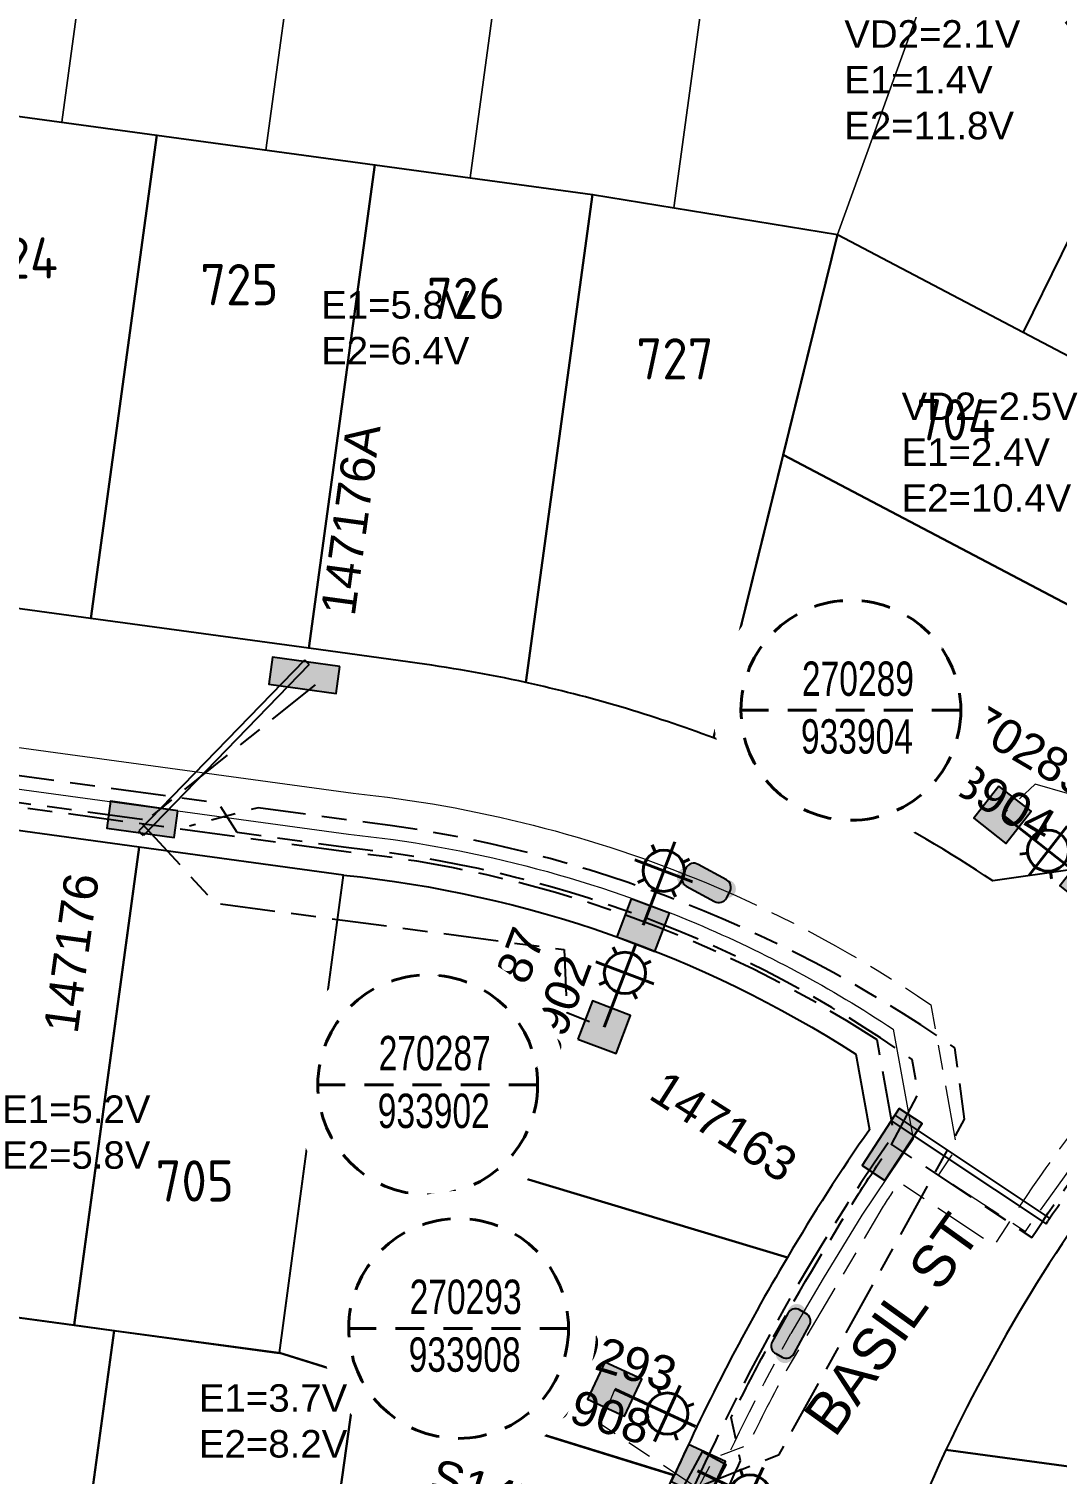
# Model space of a CAD drawing. Header units: metres. Extents: x 281818 to 283900, y 6133059 to 6135046.
# Drawn here: x 282135.1 to 282209.9, y 6134364.5 to 6134469.6 of the extents above; entities that cross this region are included whole.
import ezdxf
from ezdxf.enums import TextEntityAlignment as Align

# ---------------------------------------------------------------- set-up
doc = ezdxf.new("R2010")
doc.units = ezdxf.units.M
doc.linetypes.add('Cable Exist UG', pattern=[8.2, 4, -1.2, 1.8, -1.2])
doc.linetypes.add('Dash', pattern=[5, 3, -2])
doc.layers.get('0').update_dxf_attribs({"color": 6})
for name, color, linetype in [('_User Stage 5 Columns', 255, 'Continuous'), ('_User Stage 5 HV', 255, 'Continuous'), ('_User Stage 5 Lanterns', 255, 'Continuous'), ('_User Stage 5 LV', 255, 'Continuous'), ('_User Stage 5 Pillars', 7, 'Continuous'), ('_User Stage 5 Site Plan', 255, 'Continuous'), ('_User Stage 5 Trench', 255, 'Continuous'), ('_User Stage 6 Site Plan', 7, 'Continuous'), ('_User Stage 7 Columns', 255, 'Continuous'), ('_User Stage 7 Lanterns', 255, 'Continuous'), ('_User Stage 7 LV', 255, 'Continuous'), ('_User Stage 7 Site Plan', 7, 'Continuous'), ('_User Steg 7 Trench', 255, 'Continuous'), ('_User VD', 7, 'Continuous'), ('Equip_SP_HV_NEW', 2, 'Continuous'), ('Mains_HV_NEW_U72', 2, 'Continuous'), ('Notes_LV_MISC', 7, 'Continuous'), ('Notes_SP_MISC', 7, 'Continuous')]:
    doc.layers.add(name, color=color, linetype=linetype)
doc.layers.add('Cadastre Developer_SP_NEW', color=2, linetype='Continuous', lineweight=5)
doc.styles.add('COLUMN_LABEL', font='arial.ttf')
doc.styles.add('iecARIAL', font='arial.ttf', dxfattribs={"height": 2})
doc.styles.add('LotNum', font='isocp.shx', dxfattribs={"height": 1.8})
doc.styles.add('POLE_LABEL', font='arial.ttf')
doc.styles.get("Standard").update_dxf_attribs({"font": 'arial.ttf'})
doc.linetypes.add('Cable New UG', pattern='A,7,-0.25,["x",Standard,S=2,R=0,X=0.2,Y=-0.8],-2.1', length=9.35)

# ---------------------------------------------------------------- blocks, each defined once
blk = doc.blocks.new('*U127')
blk.add_hatch(color=256).paths.add_polyline_path([(-2.475, 3), (-2.475, 1.02), (2.475, 1.02), (2.475, 3)])
blk.add_lwpolyline([(-2.475, 1.02), (2.475, 1.02), (2.475, 3), (-2.475, 3)], close=True)
at = {"style": 'iecARIAL', "flags": 8}
blk.add_attdef('ASSET_NUM', (1.5, 3.5), '', height=2.5, dxfattribs=at)
for tag, p, flags in [('OWNED_BY', (0, -0.2), 9), ('STATE', (0, -0.4), 9), ('SUPPORT_TYPE', (0, -0.6), 9), ('USAGE', (0, -0.8), 9), ('LEGEND', (0, -1), 9), ('LOCATION', (0, -1.2), 9), ('STREETNAME', (0, -1.8), 9), ('SUBURB', (0, -2), 1), ('NOTES', (0, -1.4), 9), ('PARENT', (0, -1.6), 9)]:
    blk.add_attdef(tag, p, '', height=0.2, dxfattribs=dict(flags=flags))
blk = doc.blocks.new('COLUMN_EXT')
blk.add_hatch(color=256).paths.add_polyline_path([(-1.49, 1.48), (-1.49, -1.49), (1.48, -1.49), (1.48, 1.48)])
blk.add_lwpolyline([(-1.49, -1.49), (1.48, -1.49), (1.48, 1.48), (-1.49, 1.48)], close=True)
for tag, height, style, flags, p in [('ASSET_NUM', 2.5, 'COLUMN_LABEL', 8, (2, 2)), ('STRUCTURE_PLANT_NUMBER', 0.2, 'POLE_LABEL', 9, (1.81, 0.03)), ('STREET_CODE', 0.2, 'COLUMN_LABEL', 9, (1.81, -0.2))]:
    blk.add_attdef(tag, text='', height=height, dxfattribs=dict(style=style, flags=flags)).set_placement(p, align=Align.MIDDLE_LEFT)
at = {"flags": 9}
for tag, p in [('COLUMN_TYPE', (1.81, -0.4)), ('OWNED_BY', (1.81, -0.6)), ('STATE', (1.81, -0.8)), ('USAGE', (1.81, -1)), ('STREETNAME', (1.81, -1.6)), ('SUBURB', (1.81, -1.8)), ('LEGEND', (1.81, -1.2)), ('LOCATION', (1.81, -1.4)), ('NOTES', (1.81, -2))]:
    blk.add_attdef(tag, text='', height=0.2, dxfattribs=at).set_placement(p, align=Align.MIDDLE_LEFT)
at = {"flags": 1}
blk.add_attdef('Z', (1.81, -2.35), '', height=0.2, dxfattribs=at)
blk = doc.blocks.new('SL_LANTERN_EXT')
at = {"lineweight": 40}
for p, q in [((0, 1.97), (0, 6.47)), ((-1.46, 5.68), (-1.06, 5.28)), ((1.46, 5.68), (1.06, 5.28)), ((-2.25, 4.22), (2.25, 4.22)), ((-1.46, 2.76), (-1.06, 3.16)), ((1.46, 2.76), (1.06, 3.16)), ((0, 0), (0, 2.72))]:
    blk.add_line(p, q, dxfattribs=at)
blk.add_circle((0, 4.22), 1.5, dxfattribs=at)
at = {"style": 'iecARIAL', "flags": 8}
blk.add_attdef('ASSET_NUM', (1.5, 1.5), '', height=2.5, dxfattribs=at)
for tag, p, height, flags in [('CONSTRUCTED_VOLTAGE', (0.98, -0.65), 0.2, 9), ('CONTROL_TYPE', (0.98, -0.85), 0.2, 9), ('LANTERN_PURPOSE', (0.98, -1.05), 0.2, 9), ('LNUMBER', (2.18, -3.25), 2.5, 8), ('OPERATING_VOLTAGE', (0.98, -1.65), 0.2, 9), ('ORIENTATION', (0.98, -1.85), 0.2, 9), ('OWNED_BY', (0.98, -2.05), 0.2, 9), ('STATE', (0.98, -2.25), 0.2, 9), ('LANTERN_TYPE', (0.98, -1.25), 0.2, 9), ('NO_PHASES', (0.98, -1.45), 0.2, 9), ('USAGE', (0.98, -2.45), 0.2, 9), ('CEXIST', (0.98, -2.65), 0.2, 9), ('CNEW', (0.98, -2.85), 0.2, 9), ('CNUMBER', (0.98, -3.05), 0.2, 9), ('CREMOVE', (0.98, -3.25), 0.2, 9), ('CREPLACE', (0.98, -3.45), 0.2, 9), ('LKINGHEIGHT', (0.98, -3.65), 0.2, 9), ('LBRACKET', (0.98, -3.85), 0.2, 9), ('LBRACKETVOCAB', (0.98, -4.05), 0.2, 9), ('LCATEGORY', (0.98, -4.25), 0.2, 9), ('LCHARGE1', (0.98, -4.45), 0.2, 9), ('LCHARGE1PERCENT', (0.98, -4.65), 0.2, 9), ('LCHARGE2', (0.98, -4.85), 0.2, 9), ('LCHARGE2PERCENT', (0.98, -5.05), 0.2, 9), ('LCHARGE3', (0.98, -5.25), 0.2, 9), ('LCHARGE3PERCENT', (0.98, -5.45), 0.2, 9), ('LEXIST', (0.98, -5.65), 0.2, 9), ('LLAMP', (0.98, -5.85), 0.2, 9), ('LLAMPVOCAB', (0.98, -6.05), 0.2, 9), ('LMAST', (0.98, -6.25), 0.2, 9), ('LMASTVOCAB', (0.98, -6.45), 0.2, 9), ('LNEW', (0.98, -6.65), 0.2, 9), ('LANTNUMBER', (0.98, -6.85), 0.2, 9), ('LOUTREACH', (0.98, -7.25), 0.2, 9), ('LOUTREACHVOCAB', (0.98, -7.45), 0.2, 9), ('LRATECODE', (0.98, -7.65), 0.2, 9), ('LREMOVE', (0.98, -7.85), 0.2, 9), ('LREPLACE', (0.98, -8.05), 0.2, 9), ('LTYPE', (0.98, -8.25), 0.2, 9), ('LTYPEVOCAB', (0.98, -8.45), 0.2, 9), ('STREETNAME', (0.98, -9.25), 0.2, 9), ('SUBURB', (0.98, -9.45), 0.2, 1), ('LEGEND', (0.98, -8.65), 0.2, 9), ('LOCATION', (0.98, -8.85), 0.2, 9), ('NOTES', (0.98, -9.05), 0.2, 9)]:
    blk.add_attdef(tag, p, '', height=height, dxfattribs=dict(flags=flags))
blk = doc.blocks.new('HV_STJ_NEW')
blk.add_hatch(color=256).paths.add_polyline_path([(-0.586, 0.451, 0.414214), (-0.906, 0.131, 1.036514), (-0.586, -0.451), (0.586, -0.451, 0.414214), (0.906, -0.131, 1.036514), (0.586, 0.451)])
blk.add_lwpolyline([(-0.906, 0.131), (-0.906, -0.131, 0.414214), (-0.586, -0.451), (0.586, -0.451, 0.414214), (0.906, -0.131), (0.906, 0.131, 0.414214), (0.586, 0.451), (-0.586, 0.451, 0.414214)], format="xyb", close=True)
for tag, flags, p in [('ORIENTATION', 9, (1.5, 0)), ('USAGE', 9, (1.5, -0.2)), ('LEGEND', 9, (1.5, -0.4)), ('NOTES', 9, (1.5, -0.6)), ('OWNED_BY', 9, (1.5, -0.8)), ('OPERATED_BY', 9, (1.5, -1)), ('TYPE', 9, (1.5, -1.4)), ('OPERATING_VOLTAGE', 9, (1.5, -1.6)), ('MAINTAINED_BY', 9, (1.5, -1.2)), ('Z', 1, (1.5, -2.2)), ('CONSTRUCTED_VOLTAGE', 9, (1.5, -1.8)), ('NUMBER_OF_PHASES', 9, (1.5, -2))]:
    blk.add_attdef(tag, text='', height=0.2, dxfattribs=dict(flags=flags)).set_placement(p, align=Align.MIDDLE_LEFT)
blk = doc.blocks.new('SLANTERN_NUM_EXT')
blk.add_wipeout([(-0.31, 10), (-0.94, 9.96), (-1.57, 9.88), (-2.18, 9.76), (-2.79, 9.61), (-3.39, 9.41), (-3.97, 9.18), (-4.54, 8.91), (-5.09, 8.61), (-5.62, 8.27), (-6.13, 7.91), (-6.62, 7.5), (-7.07, 7.07), (-7.5, 6.62), (-7.91, 6.13), (-8.27, 5.62), (-8.61, 5.09), (-8.91, 4.54), (-9.18, 3.97), (-9.41, 3.39), (-9.61, 2.79), (-9.76, 2.18), (-9.88, 1.57), (-9.96, 0.94), (-10, 0.31), (-10, -0.31), (-9.96, -0.94), (-9.88, -1.57), (-9.76, -2.18), (-9.61, -2.79), (-9.41, -3.39), (-9.18, -3.97), (-8.91, -4.54), (-8.61, -5.09), (-8.27, -5.62), (-7.91, -6.13), (-7.5, -6.62), (-7.07, -7.07), (-6.62, -7.5), (-6.13, -7.91), (-5.62, -8.27), (-5.09, -8.61), (-4.54, -8.91), (-3.97, -9.18), (-3.39, -9.41), (-2.79, -9.61), (-2.18, -9.76), (-1.57, -9.88), (-0.94, -9.96), (-0.31, -10), (0.31, -10), (0.94, -9.96), (1.57, -9.88), (2.18, -9.76), (2.79, -9.61), (3.39, -9.41), (3.97, -9.18), (4.54, -8.91), (5.09, -8.61), (5.62, -8.27), (6.13, -7.91), (6.62, -7.5), (7.07, -7.07), (7.5, -6.62), (7.91, -6.13), (8.27, -5.62), (8.61, -5.09), (8.91, -4.54), (9.18, -3.97), (9.41, -3.39), (9.61, -2.79), (9.76, -2.18), (9.88, -1.57), (9.96, -0.94), (10, -0.31), (10, 0.31), (9.96, 0.94), (9.88, 1.57), (9.76, 2.18), (9.61, 2.79), (9.41, 3.39), (9.18, 3.97), (8.91, 4.54), (8.61, 5.09), (8.27, 5.62), (7.91, 6.13), (7.5, 6.62), (7.07, 7.07), (6.62, 7.5), (6.13, 7.91), (5.62, 8.27), (5.09, 8.61), (4.54, 8.91), (3.97, 9.18), (3.39, 9.41), (2.79, 9.61), (2.18, 9.76), (1.57, 9.88), (0.94, 9.96), (0.31, 10)])
at = {"linetype": 'Dash', "lineweight": 40, "ltscale": 0.7}
blk.add_line((8, 0), (-8, 0), dxfattribs=at)
blk.add_circle((0, 0), 8, dxfattribs=at)
at = {"lineweight": 40, "width": 0.7}
for tag, p in [('SNUMBER', (0.51, 1.05)), ('CNUMBER', (0.44, -3.15))]:
    blk.add_attdef(tag, text='', height=2.5, dxfattribs=at).set_placement(p, align=Align.CENTER)
at = {"lineweight": 40, "flags": 1}
blk.add_attdef('Z', (0, 0), '', height=0.2, dxfattribs=at)

msp = doc.modelspace()

# ---------------------------------------------------------------- linework, layer by layer
at = {"layer": '_User Stage 5 HV', "linetype": 'Cable Exist UG', "lineweight": 0, "flags": 128}
for points in [[(282184.38, 6134407.51, -0.051145), (282200.71, 6134398.65), (282202.59, 6134388.24), (282201.27, 6134386.28), (282207.6, 6134382.16, -0.021006), (282231.44, 6134413.03), (282246.57, 6134431.64), (282261.2, 6134449.64), (282268.14, 6134458.19), (282273.59, 6134455.17), (282273.59, 6134455.17)], [(281939.28, 6134362.76), (282164.63, 6134330.5), (282172.26, 6134335.36), (282184.74, 6134363.2, -0.020448), (282190.53, 6134374.73, -0.020448)]]:
    msp.add_lwpolyline(points, format="xyb", dxfattribs=at)
at = {"layer": '_User Stage 5 LV', "linetype": 'Cable Exist UG', "lineweight": 0, "flags": 128}
msp.add_lwpolyline([(282266.18, 6134454.23), (282263.46, 6134454.09), (282260.42, 6134450.32), (282254.01, 6134442.43), (282245.79, 6134432.32), (282233.8, 6134417.59), (282233.8, 6134414.37), (282230.68, 6134410.53), (282227.49, 6134409.84), (282213.16, 6134392.21, 0.027723), (282205.34, 6134381.14), (282198.4, 6134385.73, 0.006971), (282197.17, 6134383.87), (282197.17, 6134383.87), (282190.24, 6134372.11), (282190.24, 6134372.11), (282190.24, 6134372.11, 0.012019), (282187.41, 6134366.6), (282184.94, 6134365.67), (282182.59, 6134361.31), (282183.68, 6134358.39), (282173.05, 6134334.67), (282170.67, 6134328.77), (282160.95, 6134330.14), (282157.98, 6134332.46), (282135.9, 6134335.62), (282105.54, 6134339.97), (282103.48, 6134338.24), (282097.52, 6134339.1), (282095.29, 6134341.44), (282065.41, 6134345.71)], format="xyb", dxfattribs=at)
at = {"layer": '_User Stage 5 LV', "linetype": 'Cable Exist UG', "flags": 128}
msp.add_lwpolyline([(282163.68, 6134331.64), (282167.44, 6134331.1), (282169.98, 6134332.72), (282181.7, 6134358.86), (282184.18, 6134359.51), (282185.65, 6134362.79, -0.005685), (282186.87, 6134365.46), (282186.19, 6134368.61, -0.008521), (282188.72, 6134373.52), (282188.72, 6134373.52, -0.010689), (282195.45, 6134384.89), (282195.45, 6134384.89, -0.00667), (282197.85, 6134388.49), (282208.08, 6134381.72, -0.023641), (282214.72, 6134390.96), (282229.04, 6134408.56), (282228.96, 6134411.64), (282232.37, 6134415.83), (282235.4, 6134416.38), (282247.34, 6134431.06), (282255.56, 6134441.17), (282261.97, 6134449.06), (282263.67, 6134451.17), (282267.18, 6134450.67), (282269.71, 6134453.53), (282281.99, 6134444.83), (282273.19, 6134432.41), (282288.53, 6134421.54), (282295.47, 6134431.34), (282292.21, 6134433.65)], format="xyb", dxfattribs=at)
at = {"layer": '_User Stage 5 LV', "linetype": 'Cable Exist UG', "lineweight": 0, "flags": 128}
for points in [[(282223.48, 6134420.52), (282219.01, 6134420.7), (282212.99, 6134413.34), (282208.32, 6134414.69), (282205.93, 6134412.46)], [(282177.71, 6134370.68), (282176.68, 6134368.16), (282183.77, 6134363.49)]]:
    msp.add_lwpolyline(points, dxfattribs=at)
at = {"layer": '_User Stage 5 Site Plan'}
for points in [[(282118.56, 6134340.13), (282123.64, 6134377.34), (282138.31, 6134375.36), (282141.28, 6134374.95), (282136.18, 6134337.6), (282118.56, 6134340.13)], [(282136.18, 6134337.6), (282141.28, 6134374.95), (282153.25, 6134373.34), (282158.89, 6134371.59), (282153.8, 6134335.08), (282136.18, 6134337.6)], [(282153.8, 6134335.08), (282158.89, 6134371.59), (282182, 6134364.43), (282169.89, 6134337.4), (282163.96, 6134333.63), (282153.8, 6134335.08)]]:
    msp.add_lwpolyline(points, dxfattribs=at)
msp.add_lwpolyline([(282219.36, 6134363.88), (282201.82, 6134366.27, 0.069996), (282192.02, 6134334.43), (282195.06, 6134329.18), (282214.24, 6134326.43)], format="xyb", dxfattribs=at)
at = {"layer": '_User Stage 5 Trench'}
for p, q in [((282197.83, 6134390.21), (282197.96, 6134390.41)), ((282198.1, 6134390.61), (282197.96, 6134390.41)), ((282198.1, 6134390.61), (282209.38, 6134383.11)), ((282197.83, 6134390.21), (282209.11, 6134382.71)), ((282209.38, 6134383.11), (282209.24, 6134382.91)), ((282209.11, 6134382.71), (282209.24, 6134382.91))]:
    msp.add_line(p, q, dxfattribs=at)
at = {"layer": '_User Stage 5 Trench', "linetype": 'Cable Exist UG'}
for points in [[(282232.48, 6134412.26, 0.000011), (282232.46, 6134412.24, -0.008669), (282223.72, 6134401.49, 0.008669), (282214.95, 6134390.71, 0.016835), (282209.24, 6134382.91)], [(281923.9, 6134366.27), (282164.34, 6134331.86), (282171.23, 6134336.24), (282183.55, 6134363.74, -0.044982), (282197.6, 6134388.61, -0.044982)]]:
    msp.add_lwpolyline(points, format="xyb", dxfattribs=at)
at = {"layer": '_User Stage 6 Site Plan', "flags": 128}
msp.add_lwpolyline([(282215.81, 6134464.6), (282207.44, 6134447.58), (282232.24, 6134434.55), (282245, 6134450.24), (282215.81, 6134464.6)], close=True, dxfattribs=at)
msp.add_lwpolyline([(282242.23, 6134373.12), (282216.33, 6134389.64), (282216.33, 6134389.64, 0.056188), (282201.82, 6134366.27), (282201.82, 6134366.27), (282219.36, 6134363.88), (282237.19, 6134361.44), (282237.24, 6134361.43)], format="xyb", close=True, dxfattribs=at)
at = {"layer": '_User Stage 7 LV', "color": 7, "linetype": 'Cable Exist UG', "flags": 128}
for points in [[(282197.85, 6134388.49), (282199.8, 6134392.17), (282199.35, 6134394.67, 0.129047), (282158.16, 6134410.08), (282150.24, 6134411.17), (282148.87, 6134413.32), (282118.84, 6134417.43), (282116.06, 6134415.84), (282111.16, 6134416.51), (282108.65, 6134418.87), (282059.64, 6134425.57), (282056.62, 6134423.96), (282051.71, 6134424.63), (282049.21, 6134426.99), (282019.49, 6134431.09), (282016.68, 6134429.4), (281994.71, 6134432.41)], [(282143.33, 6134412.12, 0.000119), (282143.29, 6134412.12), (282118, 6134415.58), (282116.33, 6134417.83), (282111.42, 6134418.5), (282109.21, 6134416.78), (282058.54, 6134423.7), (282056.88, 6134425.93), (282051.97, 6134426.6), (282049.77, 6134424.9), (282024.43, 6134428.37)], [(282155.91, 6134421.93), (282143.34, 6134411.86, 0.011172), (282143.34, 6134411.86), (282143.34, 6134411.86)], [(282183.83, 6134363.59), (282189.68, 6134365.93), (282203.17, 6134390.33), (282202.47, 6134395.51, 0.124891), (282158.4, 6134412.07), (282151.75, 6134412.98), (282146.77, 6134411.65)]]:
    msp.add_lwpolyline(points, format="xyb", dxfattribs=at)
msp.add_lwpolyline([(282143.34, 6134411.79), (282148.63, 6134406.04), (282174.04, 6134402.66), (282174.22, 6134398.09), (282176.95, 6134397.02)], dxfattribs=at)
at = {"layer": '_User Stage 7 Site Plan'}
for points in [[(282128.54, 6134464.08), (282144.39, 6134461.92), (282139.59, 6134426.74), (282123.73, 6134428.91), (282128.54, 6134464.08)], [(282144.39, 6134461.92), (282160.24, 6134459.75), (282155.44, 6134424.58), (282139.59, 6134426.74), (282144.39, 6134461.92)], [(282138.36, 6134375.37), (282143.11, 6134410.11), (282128.25, 6134412.14), (282123.5, 6134377.35), (282138.36, 6134375.34)], [(282153.3, 6134373.33), (282157.97, 6134408.08), (282143.11, 6134410.11), (282138.36, 6134375.34), (282153.29, 6134373.3)]]:
    msp.add_lwpolyline(points, dxfattribs=at)
for points in [[(282160.24, 6134459.75), (282176.1, 6134457.59), (282171.25, 6134422.09, 0.021431), (282162.81, 6134423.57), (282155.44, 6134424.58)], [(282176.1, 6134457.59), (282193.93, 6134454.69), (282184.9, 6134418.06, 0.035624), (282171.25, 6134422.09)], [(282157.97, 6134408.08, -0.117705), (282195.26, 6134395.06), (282196.25, 6134389.56, 0.020557), (282190.28, 6134380.26), (282155.63, 6134390.7)]]:
    msp.add_lwpolyline(points, format="xyb", close=True, dxfattribs=at)
msp.add_lwpolyline([(282193.93, 6134454.69), (282207.44, 6134447.58), (282232.24, 6134434.55), (282221.92, 6134421.86), (282189.97, 6134438.66)], close=True, dxfattribs=at)
for points in [[(282189.97, 6134438.66), (282221.92, 6134421.86), (282211.03, 6134408.48), (282205.23, 6134407.66, 0.057254), (282184.9, 6134418.06), (282189.97, 6134438.66)], [(282155.63, 6134390.7), (282190.28, 6134380.26, 0.029059), (282182.05, 6134364.42), (282158.93, 6134371.58), (282153.3, 6134373.33), (282155.63, 6134390.7)]]:
    msp.add_lwpolyline(points, format="xyb", dxfattribs=at)
at = {"layer": '_User Steg 7 Trench'}
for p, q in [((282155.13, 6134423.73), (282143.08, 6134411.29)), ((282155.47, 6134423.4), (282143.42, 6134410.96)), ((282155.13, 6134423.73), (282155.3, 6134423.57)), ((282155.47, 6134423.4), (282155.3, 6134423.57)), ((282143.08, 6134411.29), (282143.25, 6134411.12)), ((282143.42, 6134410.96), (282143.25, 6134411.12))]:
    msp.add_line(p, q, dxfattribs=at)
at = {"layer": '_User Steg 7 Trench', "linetype": 'Cable Exist UG'}
msp.add_lwpolyline([(282197.93, 6134389.86), (282196.8, 6134396.09, 0.119797), (282158.17, 6134409.77), (281994.72, 6134432.1)], format="xyb", dxfattribs=at)
at = {"layer": 'Cadastre Developer_SP_NEW', "color": 2, "lineweight": 0, "flags": 128}
for points in [[(282142.25, 6134498), (282127.39, 6134500.03), (282122.59, 6134464.89), (282137.46, 6134462.86)], [(282157.12, 6134495.97), (282142.25, 6134498), (282137.46, 6134462.86), (282152.32, 6134460.83)], [(282171.98, 6134493.94), (282157.12, 6134495.97), (282152.32, 6134460.83), (282167.18, 6134458.8)]]:
    msp.add_lwpolyline(points, close=True, dxfattribs=at)
for points in [[(282186.85, 6134491.95, 0.004412), (282184.22, 6134492.27), (282171.98, 6134493.94), (282167.18, 6134458.8), (282176.1, 6134457.59), (282182.02, 6134456.62)], [(282206.03, 6134488.14, 0.032628), (282186.85, 6134491.95), (282182.02, 6134456.62), (282193.92, 6134454.69)], [(282224.34, 6134481.96, 0.032249), (282206.03, 6134488.14), (282193.92, 6134454.69), (282207.44, 6134447.58)]]:
    msp.add_lwpolyline(points, format="xyb", close=True, dxfattribs=at)
at = {"layer": 'Mains_HV_NEW_U72', "color": 2, "linetype": 'Cable New UG', "lineweight": 0, "flags": 128}
for points in [[(281980.39, 6134438.4), (282158.68, 6134414.04, -0.073193), (282184.38, 6134407.51, -0.073193)], [(281979.98, 6134435.43), (282158.33, 6134411.06, -0.074648), (282183.65, 6134404.56, -0.046284), (282197.98, 6134396.87), (282199.42, 6134388.9), (282195.69, 6134383.35), (282192.87, 6134378.74), (282190.53, 6134374.73)]]:
    msp.add_lwpolyline(points, format="xyb", dxfattribs=at)

# ---------------------------------------------------------------- block references
at = {"layer": '_User Stage 5 Columns'}
ref = msp.add_blockref('COLUMN_EXT', (282212.2, 6134407.56), dxfattribs=dict(at, rotation=51.6218133203806))
ref.add_attrib('ASSET_NUM', '933904', dxfattribs={"layer": '0', "height": 2.5, "rotation": 329.407, "style": 'COLUMN_LABEL'}).set_placement((282199.38, 6134417.32), align=Align.MIDDLE_LEFT)
ref = msp.add_blockref('COLUMN_EXT', (282183.8, 6134364.7), dxfattribs=dict(at, rotation=65.00084930578592))
ref.add_attrib('ASSET_NUM', '933908', dxfattribs={"layer": '0', "height": 2.5, "rotation": 342.786, "style": 'COLUMN_LABEL'}).set_placement((282169.07, 6134371.23), align=Align.MIDDLE_LEFT)
at = {"layer": '_User Stage 5 Lanterns'}
ref = msp.add_blockref('SL_LANTERN_EXT', (282212.14, 6134407.6), dxfattribs=dict(at, rotation=231.6245242996373))
ref.add_attrib('ASSET_NUM', '270289', (282201.45, 6134419.55), dxfattribs={"layer": '0', "height": 2.5, "rotation": 329.407, "style": 'iecARIAL'})
ref = msp.add_blockref('SL_LANTERN_EXT', (282183.73, 6134364.73), dxfattribs=dict(at, rotation=245.0035602850427))
ref.add_attrib('ASSET_NUM', '270293', (282170.57, 6134373.88), dxfattribs={"layer": '0', "height": 2.5, "rotation": 342.786, "style": 'iecARIAL'})
at = {"layer": '_User Stage 5 Pillars'}
ref = msp.add_blockref('*U127', (282155.4, 6134424.6), dxfattribs=dict(at, rotation=172.0141864516013))
ref.add_attrib('ASSET_NUM', '147176A', (282158.78, 6134426.86), dxfattribs={"layer": '0', "height": 2.5, "rotation": 82.223, "style": 'iecARIAL'})
ref = msp.add_blockref('*U127', (282143.61, 6134414.12), dxfattribs=dict(at, rotation=172.0141864516013))
ref.add_attrib('ASSET_NUM', '147176', (282138.61, 6134396.47), dxfattribs={"layer": '0', "height": 2.5, "rotation": 82.223, "style": 'iecARIAL'})
ref = msp.add_blockref('*U127', (282196.21, 6134389.58), dxfattribs=dict(at, rotation=236.955))
ref.add_attrib('ASSET_NUM', '147163', (282180.07, 6134391.88), dxfattribs={"layer": '0', "height": 2.5, "rotation": 327.471, "style": 'iecARIAL'})
at = {"layer": '_User Stage 7 Columns'}
ref = msp.add_blockref('COLUMN_EXT', (282179.78, 6134404.45), dxfattribs=dict(at, rotation=339.184))
ref.add_attrib('ASSET_NUM', '933902', dxfattribs={"layer": '0', "height": 2.5, "rotation": 69.553, "style": 'COLUMN_LABEL'}).set_placement((282170.85, 6134391.15), align=Align.MIDDLE_LEFT)
at = {"layer": '_User Stage 7 Lanterns'}
ref = msp.add_blockref('SL_LANTERN_EXT', (282179.78, 6134404.45), dxfattribs=dict(at, rotation=339.184))
ref.add_attrib('ASSET_NUM', '270287', (282168.61, 6134392.71), dxfattribs={"layer": '0', "height": 2.5, "rotation": 69.5503, "style": 'iecARIAL'})
at = {"layer": '_User Stage 7 LV'}
ref = msp.add_blockref('SL_LANTERN_EXT', (282205.93, 6134412.46), dxfattribs=dict(at, rotation=231.9586016688128))
ref.add_attrib('ASSET_NUM', '270289', (282192.42, 6134423.64), dxfattribs={"layer": '0', "height": 2.5, "rotation": 322.3249, "style": 'iecARIAL'})
ref = msp.add_blockref('COLUMN_EXT', (282205.93, 6134412.46), dxfattribs=dict(at, rotation=231.9586016688128))
ref.add_attrib('ASSET_NUM', '933904', dxfattribs={"layer": '0', "height": 2.5, "rotation": 322.3276, "style": 'COLUMN_LABEL'}).set_placement((282190.31, 6134421.56), align=Align.MIDDLE_LEFT)
ref = msp.add_blockref('SL_LANTERN_EXT', (282176.95, 6134397.02), dxfattribs=dict(at, rotation=339.184))
ref.add_attrib('ASSET_NUM', '270287', (282165.79, 6134385.28), dxfattribs={"layer": '0', "height": 2.5, "rotation": 69.5503, "style": 'iecARIAL'})
ref = msp.add_blockref('COLUMN_EXT', (282176.95, 6134397.02), dxfattribs=dict(at, rotation=339.184))
ref.add_attrib('ASSET_NUM', '933902', dxfattribs={"layer": '0', "height": 2.5, "rotation": 69.553, "style": 'COLUMN_LABEL'}).set_placement((282168.23, 6134384.58), align=Align.MIDDLE_LEFT)
ref = msp.add_blockref('SL_LANTERN_EXT', (282177.71, 6134370.68), dxfattribs=dict(at, rotation=245.1693729353364))
ref.add_attrib('ASSET_NUM', '270293', (282161.99, 6134378.47), dxfattribs={"layer": '0', "height": 2.5, "rotation": 335.5357, "style": 'iecARIAL'})
ref = msp.add_blockref('COLUMN_EXT', (282177.71, 6134370.68), dxfattribs=dict(at, rotation=245.1693729353364))
ref.add_attrib('ASSET_NUM', '933908', dxfattribs={"layer": '0', "height": 2.5, "rotation": 335.5384, "style": 'COLUMN_LABEL'}).set_placement((282160.41, 6134375.97), align=Align.MIDDLE_LEFT)
at = {"layer": 'Equip_SP_HV_NEW', "lineweight": 0, "xscale": 2, "yscale": 2, "zscale": 2}
for p, rotation in [((282184.38, 6134407.51), 331.387), ((282190.53, 6134374.73), 61.38668887456863)]:
    msp.add_blockref('HV_STJ_NEW', p, dxfattribs=dict(at, rotation=rotation))

# ---------------------------------------------------------------- texts
at = {"layer": '_User Stage 7 Site Plan', "style": 'LotNum'}
for s, p in [('724', (282131.43, 6134451.48)), ('725', (282147.54, 6134449.54)), ('726', (282164.05, 6134448.54)), ('727', (282179.29, 6134444.14)), ('704', (282199.67, 6134439.71)), ('703', (282191.33, 6134423.86)), ('702', (282163.15, 6134391.05)), ('705', (282144.29, 6134384.33)), ('701', (282161.19, 6134376.8))]:
    msp.add_text(s, height=3, dxfattribs=at).set_placement(p)
at = {"layer": '_User VD', "linetype": 'Cable New UG', "lineweight": 0, "char_height": 2, "attachment_point": 1, "style": 'iecARIAL'}
for s, insert in [('E1=5.8V\\PE2=6.4V', (282156.34, 6134450.57)), ('E1=5.2V\\PE2=5.8V', (282133.12, 6134392.05))]:
    msp.add_mtext_dynamic_manual_height_columns(s, width=18.4157, gutter_width=10, heights=[10.27], dxfattribs=dict(at, insert=insert))
at = {"layer": '_User VD', "linetype": 'Cable New UG', "lineweight": 0}
note = msp.add_mtext_dynamic_manual_height_columns('VD2=2.5V\\PE1=2.4V\\PE2=10.4V\\P', width=18.4157, gutter_width=10, heights=[10.27, 0], dxfattribs=dict(at, insert=(282198.59, 6134443.19), char_height=2, attachment_point=1, style='iecARIAL'))
at = {"layer": 'Notes_SP_MISC'}
msp.add_text('BASIL ST', height=3, rotation=54.27, dxfattribs=at).set_placement((282193.73, 6134367.07))

# ---------------------------------------------------------------- next in the draw order: block references
at = {"layer": 'Notes_LV_MISC'}
for p, values in [((282216.7, 6134475.26), {'SNUMBER': '270289', 'CNUMBER': '933904'}), ((282194.9, 6134420.07), {'SNUMBER': '270289', 'CNUMBER': '933904'}), ((282164.1, 6134392.83), {'SNUMBER': '270287', 'CNUMBER': '933902'})]:
    msp.add_blockref('SLANTERN_NUM_EXT', p, dxfattribs=at).add_auto_attribs(values)

# ---------------------------------------------------------------- next in the draw order: block references
msp.add_blockref('SLANTERN_NUM_EXT', (282166.35, 6134375.1), dxfattribs=at).add_auto_attribs({'SNUMBER': '270293', 'CNUMBER': '933908'})

# ---------------------------------------------------------------- next in the draw order: texts
at = {"layer": '_User VD', "linetype": 'Cable New UG', "lineweight": 0}
note = msp.add_mtext_dynamic_manual_height_columns('VD2=2.1V\\PE1=1.4V\\PE2=11.8V\\P', width=18.4157, gutter_width=10, heights=[10.27, 0], dxfattribs=dict(at, insert=(282194.42, 6134470.28), char_height=2, attachment_point=1, style='iecARIAL'))

# ---------------------------------------------------------------- next in the draw order: block references
at = {"layer": '_User Stage 5 Pillars'}
ref = msp.add_blockref('*U127', (282182, 6134364.43), dxfattribs=dict(at, rotation=241.6482920174547))
ref.add_attrib('ASSET_NUM', 'S147164', (282164.08, 6134363.31), dxfattribs={"layer": '0', "height": 2.5, "rotation": 342.786, "style": 'iecARIAL'})

# ---------------------------------------------------------------- next in the draw order: texts
at = {"layer": '_User VD', "linetype": 'Cable New UG', "lineweight": 0, "insert": (282147.45, 6134371.04), "char_height": 2, "attachment_point": 1, "style": 'iecARIAL'}
msp.add_mtext_dynamic_manual_height_columns('E1=3.7V\\PE2=8.2V', width=18.4157, gutter_width=10, heights=[10.27], dxfattribs=at)

doc.saveas('drawing.dxf')
